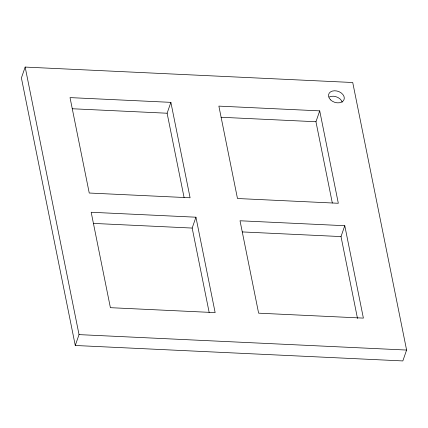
<?xml version="1.0" encoding="UTF-8"?>
<svg xmlns="http://www.w3.org/2000/svg" width="428" height="428" viewBox="0 0 428 428"><rect width="100%" height="100%" fill="white"/><g stroke="black" fill="none" stroke-linecap="round" stroke-linejoin="round"><path stroke-width="0.64" d="M25.161 67.073L21.4 77.944L75.269 345.487L402.839 360.927L406.6 350.056L352.731 82.513L25.161 67.073L79.036 334.616L75.269 345.487M184.094 197.538L167.113 113.227L170.879 102.356L70.026 97.605L89.243 193.028L190.091 197.779L170.879 102.356M209.153 312.376L192.172 228.065L195.938 217.199L91.18 212.261L110.392 307.679L215.15 312.617L195.938 217.199M332.321 203L315.955 121.739L319.721 110.868L218.869 106.117L237.476 198.517L338.323 203.273L319.721 110.868M357.508 318.491L341.014 236.577L344.781 225.711L240.022 220.773L258.624 313.173L363.383 318.111L344.781 225.711M72.279 108.755L167.113 113.227M221.121 117.267L315.955 121.739M93.422 223.411L192.172 228.065M242.264 231.923L341.014 236.577M79.036 334.616L406.6 350.056M329.121 97.044A8.132 5.751 19.1 0 1 342.218 102.19M330.598 99.895A8.132 5.751 19.1 0 0 343.952 99.788A8.132 5.751 19.1 0 0 334.621 90.768A8.132 5.751 19.1 0 0 330.598 99.895"/></g></svg>
